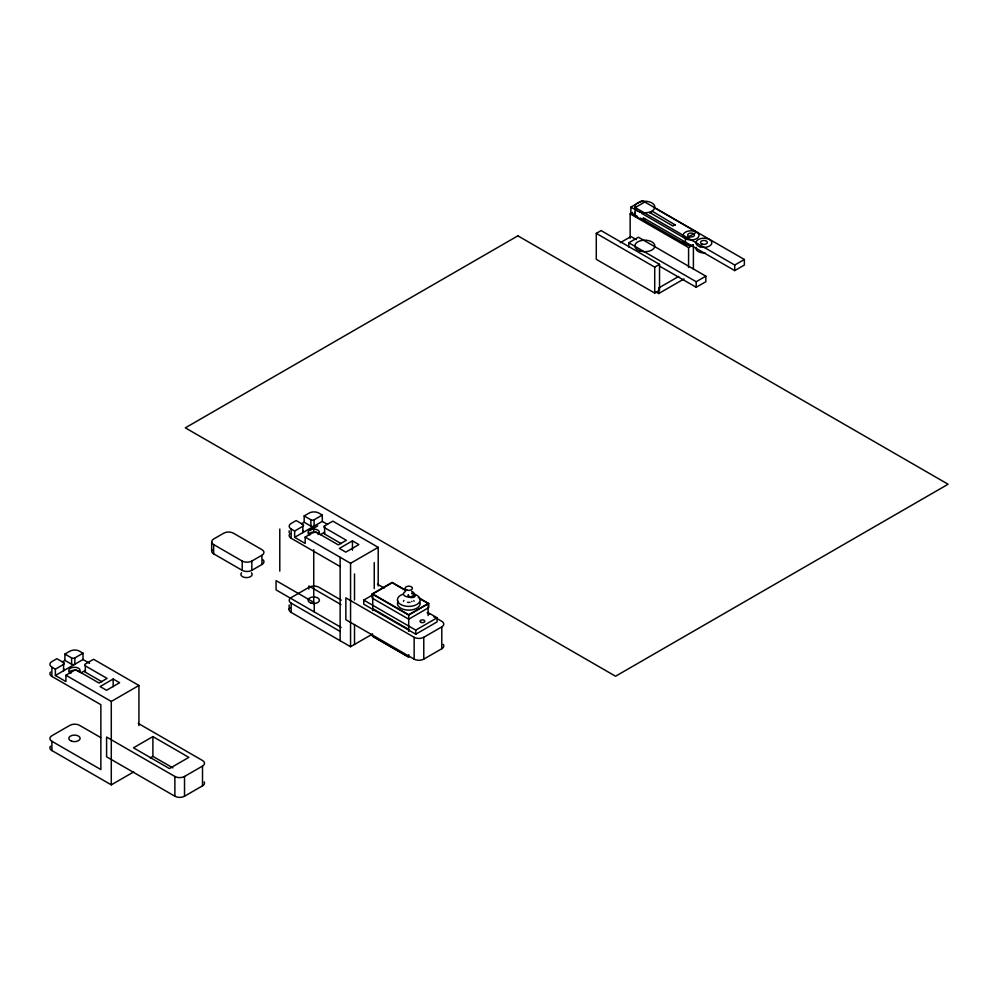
<?xml version="1.0" encoding="UTF-8"?>
<svg xmlns="http://www.w3.org/2000/svg" width="998" height="998" viewBox="0 0 998 998"><rect width="100%" height="100%" fill="white"/><g stroke="black" fill="none" stroke-linecap="round" stroke-linejoin="round"><path stroke-width="1.5" d="M637.522 216.516L630.873 212.674L630.873 207.11L642.113 200.623L644.77 202.157M635.202 213.135L635.202 207.572L644.833 202.02L744.371 259.48L744.371 265.031L734.728 270.595L643.273 217.789M596.28 233.382L601.095 230.6L659.528 264.345L659.528 290.293L654.713 293.075L596.28 259.343L596.28 233.382L654.713 267.127L659.528 264.345M630.15 238.26L630.15 213.834L632.557 212.437M650.022 213.21L652.43 211.351L675.359 225.049M620.282 242.701L630.948 236.538L636.262 239.607M628.79 246.968L628.79 242.788L638.421 237.237L705.836 276.159L705.836 281.723L696.205 287.274L659.803 266.266M650.022 212.749L672.951 225.985L675.359 224.587M641.527 213.26L685.451 238.622L696.691 232.135L654.089 207.547M630.15 213.834L688.583 247.566L693.398 244.784M678.715 276.434L658.717 287.973L658.717 293.537L656.073 292.002M658.717 293.537L684.054 278.916M628.79 242.788L696.205 281.723L705.836 276.159M635.202 207.572L734.728 265.031L744.371 259.48M83.021 653.203L74.825 657.932L74.825 664.256A2.27 1.31 0 0 1 71.606 664.256L64.907 660.389L64.907 654.064L69.91 651.183A6.811 3.93 0 0 1 79.541 651.183L83.021 653.203L83.021 659.516L55.377 675.484L55.377 669.159L63.585 664.419A2.27 1.31 0 0 0 63.585 662.572L56.886 658.705L51.896 661.587A6.811 3.93 0 0 0 51.896 667.151L51.896 676.419L100.86 704.688L100.86 769.558L51.896 741.289A6.811 3.93 0 0 1 51.896 735.726L69.91 725.334A6.811 3.93 0 0 1 79.541 725.334L100.711 737.559M322.292 515.055L314.083 519.796L314.083 526.121A2.27 1.31 0 0 1 310.877 526.121L304.178 522.253L304.178 515.929L309.18 513.047A6.811 3.93 0 0 1 318.811 513.047L322.292 515.055L322.292 521.38L294.647 537.336L294.647 531.023L302.856 526.283A2.27 1.31 0 0 0 302.856 524.424L296.156 520.569L291.167 523.451A6.811 3.93 0 0 0 291.167 529.002L291.167 538.271L340.131 566.54M62.238 661.936L64.907 660.389M301.508 523.8L304.178 522.253M213.659 544.571L242.215 561.063A6.811 3.93 0 0 0 251.845 561.063L261.95 555.225A6.811 3.93 0 0 0 261.95 549.661L233.407 533.182A6.811 3.93 0 0 0 223.777 533.182L213.659 539.02A6.811 3.93 0 0 0 213.659 544.571L213.659 553.84L242.215 570.332A6.811 3.93 0 0 0 251.845 570.332L261.95 564.494A6.811 3.93 0 0 0 263.098 559.803M309.717 530.487L317.751 525.846M55.377 675.484L65.905 681.559L65.905 675.234L74.114 670.506A2.27 1.31 0 0 1 77.32 670.506L99.064 683.056L107.085 678.415L85.341 665.866A2.27 1.31 0 0 1 85.341 664.019L93.55 659.279L138.934 685.476L138.934 725.646M294.647 537.336L305.176 543.423L305.176 537.099L313.384 532.358A2.27 1.31 0 0 1 316.591 532.358L338.334 544.908L346.356 540.28L324.612 527.73A2.27 1.31 0 0 1 324.612 525.871L332.821 521.143L378.205 547.341L378.205 585.951M81.063 672.802L85.341 670.332A2.27 1.31 0 0 0 85.341 672.19L101.971 681.784M320.333 534.666L324.612 532.196A2.27 1.31 0 0 0 324.612 534.042L341.241 543.648M113.173 679.014L100.087 686.562L106.524 690.279L119.61 682.732L113.173 679.014L113.173 686.736M352.444 540.866L339.357 548.426L345.795 552.144L358.881 544.584L352.444 540.866L352.444 550.135M65.905 675.234L111.289 701.444L138.934 685.476M305.176 537.099L350.56 563.296L378.205 547.341M418.312 597.49L428.766 603.516L428.766 607.595L408.706 619.184L372.104 598.052L372.104 593.972L392.164 582.395L405.238 589.943M372.741 610.576L372.741 593.972L392.164 582.757L405.487 590.454M427.78 612.41L437.112 617.799L437.112 621.879L415.767 634.204L363.759 604.177L363.759 600.097L373.102 594.696M152.894 736.599L133.47 747.814L169.423 768.572L188.847 757.357L152.894 736.599L152.894 756.359L172.866 767.886M150.299 757.844L152.894 756.359M50.461 746.217A6.811 3.93 0 0 0 51.896 750.558L111.289 784.852L133.67 771.928M290.031 607.732A6.811 3.93 0 0 0 291.167 612.423L350.56 646.716L371.618 634.553M372.741 593.972L408.706 614.731L428.13 603.516L428.13 615.591M428.766 603.516L408.706 615.105L372.104 593.972M363.759 600.097L415.767 630.125L437.112 617.799M443.224 644.384A6.811 3.93 0 0 1 441.79 648.725L423.776 659.129A6.811 3.93 0 0 1 414.145 659.129L345.857 619.708L345.857 597.852L414.145 637.285A6.811 3.93 0 0 0 423.776 637.285L441.79 626.881A6.811 3.93 0 0 0 441.79 621.317L433.756 616.689M204.191 781.858A6.811 3.93 0 0 1 202.519 785.825L184.518 796.229A6.811 3.93 0 0 1 174.875 796.229L106.586 756.796L106.586 737.048L174.875 776.469A6.811 3.93 0 0 0 184.518 776.469L202.519 766.065A6.811 3.93 0 0 0 202.519 760.513L138.248 723.4M630.873 207.11L637.522 210.952M640.192 218.051L685.451 244.186L685.451 238.622M322.292 521.38L327.556 524.424M304.178 515.929L310.877 519.796A2.27 1.31 0 0 0 314.083 519.796M420.133 598.912L428.13 603.516M291.167 529.002L294.647 531.023M377.518 584.217L384.218 588.084M427.069 612.822L429.739 614.369M372.741 608.63L408.693 629.389M341.304 600.185L318.811 587.198A6.811 3.93 0 0 0 309.18 587.198L291.167 597.59A6.811 3.93 0 0 0 291.167 603.154L291.167 612.423M340.942 604.538L308.844 586.001L308.844 589.082M372.741 636.237L408.706 656.996M341.129 627.443L276.072 589.88L276.072 580.611L314.258 602.655L314.258 611.924M291.167 603.154L340.131 631.422M83.021 659.516L89.608 663.321M64.907 654.064L71.606 657.932A2.27 1.31 0 0 0 74.825 657.932M51.896 667.151L55.377 669.159M734.728 265.031L734.728 270.595M696.205 281.723L696.205 287.274M693.398 246.319L693.398 269.211M688.583 247.566L688.583 267.414M654.713 267.127L654.713 293.075M441.79 626.881L441.79 648.725M423.776 637.285L423.776 659.129M415.767 630.125L415.767 634.204M414.145 637.285L414.145 659.129M408.706 614.731L408.706 631.335M408.706 654.713L408.706 657.183L372.429 636.237L372.429 633.767M374.25 562.598L374.25 588.62M354.515 574L354.515 600.023M354.515 624.523L354.515 644.434M350.56 563.296L350.56 646.716M340.131 557.271L340.131 640.691M324.612 525.871L324.612 534.042M313.734 528.167L313.734 532.782M313.734 549.723L313.734 603.64M310.877 519.796L310.877 526.121M302.856 526.283L302.856 532.608A2.27 1.31 0 0 0 302.856 530.749M289.171 530.861L289.171 532.595M289.171 605L289.171 609.641M279.789 529.065L279.789 571.118M261.95 555.225L261.95 564.494M251.845 561.063L251.845 570.332M242.215 561.063L242.215 570.332M211.663 541.802L211.663 551.071M202.519 766.065L202.519 785.825M184.518 776.469L184.518 796.229M174.875 776.469L174.875 796.229M111.289 701.444L111.289 784.852M85.341 665.866L85.341 672.19M71.606 657.932L71.606 664.256M63.585 662.572L63.585 670.743A2.27 1.31 0 0 0 63.585 668.897M51.896 741.289L51.896 750.558M411.974 601.332A3.63 2.096 0 0 1 411.687 601.582M410.053 602.293A3.63 2.096 0 0 1 407.508 602.293M411.675 593.685A3.406 1.971 0 0 1 415.068 595.794A3.406 1.971 0 0 1 411.188 597.602A3.406 1.971 0 0 1 408.344 595.232M411.675 593.136A3.406 1.971 0 0 1 415.068 595.232A3.406 1.971 0 0 1 411.188 597.041A3.406 1.971 0 0 1 408.344 594.683M403.504 601.27A5.339 3.081 0 0 1 403.928 600.434M413.783 600.634A5.339 3.081 0 0 1 414.07 601.27M411.663 591.34A5.339 3.081 0 0 1 412.898 595.893A5.339 3.081 0 0 1 404.926 596.056A5.339 3.081 0 0 1 405.587 591.465M419.671 601.719A11.352 6.549 0 0 1 408.382 610.115A11.352 6.549 0 0 1 398.152 601.283M413.496 593.897A11.352 6.549 0 0 1 417.875 603.79A11.352 6.549 0 0 1 400.21 604.152A11.352 6.549 0 0 1 403.342 594.109M69.261 672.19A5.676 3.281 0 0 1 74.463 670.207A5.676 3.281 0 0 1 79.678 672.19M51.896 676.419A6.811 3.93 0 0 1 50.461 672.078M71.07 673.163A5.676 3.281 0 0 1 69.773 668.697A5.676 3.281 0 0 1 77.432 667.749A5.676 3.281 0 0 1 79.428 672.128M251.471 572.765A5.676 3.281 0 0 1 246.506 577.63A5.676 3.281 0 0 1 241.541 572.765M213.659 553.84A6.811 3.93 0 0 1 211.988 549.873M308.332 534.354A5.676 3.281 0 0 1 313.734 532.071A5.676 3.281 0 0 1 319.148 534.354M291.167 538.271A6.811 3.93 0 0 1 290.031 533.581M309.916 534.828A5.676 3.281 0 0 1 309.48 530.225A5.676 3.281 0 0 1 317.426 529.913A5.676 3.281 0 0 1 318.088 534.504M645.544 219.448A9.992 5.763 0 0 1 635.252 212.063M693.311 245.346A7.947 4.591 0 0 1 683.206 241.591M705.037 252.893A7.947 4.591 0 0 1 696.142 247.379M517.875 235.84L185.329 427.843L615.554 676.232L948.1 484.23L517.875 235.84M406.972 590.092A3.63 2.096 0 0 0 412.411 588.271A3.63 2.096 0 0 0 406.972 586.462A3.63 2.096 0 0 0 406.972 590.092M421.231 622.453A2.383 1.372 0 0 0 424.811 621.255A2.383 1.372 0 0 0 421.231 620.07A2.383 1.372 0 0 0 421.231 622.453M71.631 741.202A5.676 3.281 0 0 0 80.139 738.358A5.676 3.281 0 0 0 71.631 735.526A5.676 3.281 0 0 0 71.631 741.202M310.902 603.066A5.676 3.281 0 0 0 319.41 600.222A5.676 3.281 0 0 0 310.902 597.39A5.676 3.281 0 0 0 310.902 603.066M639.843 250.935A9.992 5.763 0 0 0 654.825 245.945A9.992 5.763 0 0 0 639.843 240.955A9.992 5.763 0 0 0 639.843 250.935M639.843 212.013A9.992 5.763 0 0 0 654.825 207.023A9.992 5.763 0 0 0 639.843 202.02A9.992 5.763 0 0 0 639.843 212.013M689.369 236.713A3.406 1.971 0 0 0 694.471 235.004A3.406 1.971 0 0 0 689.369 233.307A3.406 1.971 0 0 0 689.369 236.713M687.098 239.358A7.947 4.591 0 0 0 699.012 235.378A7.947 4.591 0 0 0 687.098 231.411A7.947 4.591 0 0 0 687.098 239.358M702.006 244.048A3.406 1.971 0 0 0 707.308 242.564A3.406 1.971 0 0 0 702.43 240.655A3.406 1.971 0 0 0 702.006 244.048M699.935 246.768A7.947 4.591 0 0 0 711.861 242.788A7.947 4.591 0 0 0 699.935 238.821A7.947 4.591 0 0 0 699.935 246.768"/></g></svg>
